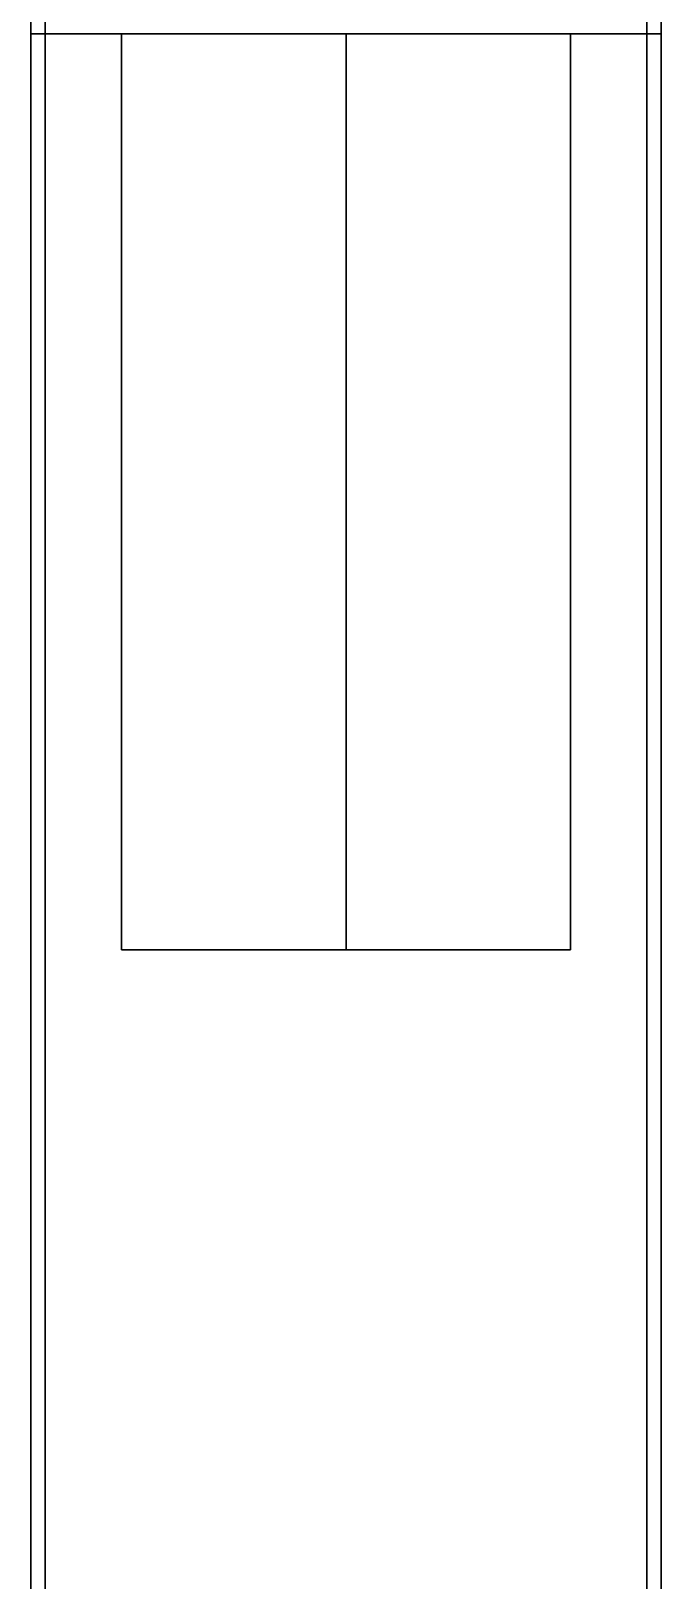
# Model space of a CAD drawing. Extents: x -3.3 to 3.3, y -22.9 to 29.6.
# Drawn here: x -3.3 to 3.3, y -2.73 to 13.49 of the extents above; entities that cross this region are included whole.
import ezdxf

# ---------------------------------------------------------------- set-up
doc = ezdxf.new("R2010")
doc.units = 0
doc.layers.get('0').update_dxf_attribs({"linetype": 'CONTINUOUS'})
doc.layers.add('RAILINGS', color=6, linetype='CONTINUOUS')

msp = doc.modelspace()

# ---------------------------------------------------------------- linework, layer by layer
for points in [[(-3.3, 13.46, 1.31), (-3.3, 15.19, 1.31), (-3.15, 15.19, 1.31), (-3.15, 13.46, 1.31)], [(-3.3, 15.19, 1.47), (-3.3, 15.19, 1.31), (-3.3, 13.46, 1.31), (-3.3, 13.46, 1.47)], [(-3.15, 13.46, 1.47), (-3.15, 15.19, 1.47), (-3.3, 15.19, 1.47), (-3.3, 13.46, 1.47)], [(-3.3, 15.19, 0.97), (-3.3, 15.19, 0.81), (-3.3, 13.46, 0.81), (-3.3, 13.46, 0.97)], [(-3.3, 13.46, 0.81), (-3.3, 15.19, 0.81), (-3.15, 15.19, 0.81), (-3.15, 13.46, 0.81)], [(-3.15, 13.46, 0.97), (-3.15, 15.19, 0.97), (-3.3, 15.19, 0.97), (-3.3, 13.46, 0.97)], [(-3.15, 13.46, 1.76), (-3.15, 15.19, 1.76), (-3.15, 15.19, 1.47), (-3.15, 13.46, 1.47)], [(3.15, 13.46, 1.76), (3.15, 15.19, 1.76), (-3.15, 15.19, 1.76), (-3.15, 13.46, 1.76)], [(-3.15, 13.46, 1.31), (-3.15, 15.19, 1.31), (-3.15, 15.19, 0.97), (-3.15, 13.46, 0.97)], [(-3.15, 13.46, 0.81), (-3.15, 15.19, 0.81), (-3.15, 15.19), (-3.15, 13.46)], [(3.15, 13.46, 1.47), (3.15, 15.19, 1.47), (3.15, 15.19, 1.76), (3.15, 13.46, 1.76)], [(3.3, 13.46, 1.47), (3.3, 15.19, 1.47), (3.15, 15.19, 1.47), (3.15, 13.46, 1.47)], [(3.15, 13.46, 1.31), (3.15, 15.19, 1.31), (3.3, 15.19, 1.31), (3.3, 13.46, 1.31)], [(3.15, 13.46, 0.81), (3.15, 15.19, 0.81), (3.3, 15.19, 0.81), (3.3, 13.46, 0.81)], [(3.3, 13.46, 0.97), (3.3, 15.19, 0.97), (3.15, 15.19, 0.97), (3.15, 13.46, 0.97)], [(3.15, 13.46, 0.97), (3.15, 15.19, 0.97), (3.15, 15.19, 1.31), (3.15, 13.46, 1.31)], [(3.15, 13.46), (3.15, 15.19), (3.15, 15.19, 0.81), (3.15, 13.46, 0.81)], [(3.3, 15.19, 1.31), (3.3, 15.19, 1.47), (3.3, 13.46, 1.47), (3.3, 13.46, 1.31)], [(3.3, 15.19, 0.81), (3.3, 15.19, 0.97), (3.3, 13.46, 0.97), (3.3, 13.46, 0.81)], [(-3.3, 13.46, 1.47), (-3.3, 13.46, 1.31), (-3.3, -17.11, 1.31), (-3.3, -17.11, 1.47)], [(-3.3, -17.11, 1.31), (-3.3, 13.46, 1.31), (-3.15, 13.46, 1.31), (-3.15, -17.11, 1.31)], [(-3.15, -17.11, 1.47), (-3.15, 13.46, 1.47), (-3.3, 13.46, 1.47), (-3.3, -17.11, 1.47)], [(-3.15, -17.11, 0.97), (-3.15, 13.46, 0.97), (-3.3, 13.46, 0.97), (-3.3, -17.11, 0.97)], [(-3.3, -17.11, 0.81), (-3.3, 13.46, 0.81), (-3.15, 13.46, 0.81), (-3.15, -17.11, 0.81)], [(-3.3, 13.46, 0.97), (-3.3, 13.46, 0.81), (-3.3, -17.11, 0.81), (-3.3, -17.11, 0.97)], [(3.15, 13.46, 1.57), (-3.15, 13.46, 1.57), (-3.15, -17.11, 1.57), (3.15, -17.11, 1.57)], [(-3.15, -17.11, 1.57), (-3.15, 13.46, 1.57), (-3.15, 13.46, 1.47), (-3.15, -17.11, 1.47)], [(-3.15, 13.46, 1.57), (3.15, 13.46, 1.57), (3.15, 13.46, 1.76), (-3.15, 13.46, 1.76)], [(-3.15, -17.11, 1.31), (-3.15, 13.46, 1.31), (-3.15, 13.46, 0.97), (-3.15, -17.11, 0.97)], [(-3.15, -17.11, 0.81), (-3.15, 13.46, 0.81), (-3.15, 13.46), (-3.15, -17.11)], [(0, 3.87, 2.29), (0, 13.46, 2.29), (-2.35, 13.46, 2.15), (-2.35, 3.87, 2.15)], [(-2.35, 13.46, 2.15), (-2.35, 13.46, 1.57), (-2.35, 3.87, 1.57), (-2.35, 3.87, 2.15)], [(2.35, 13.46, 2.15), (2.35, 13.46, 1.76), (-2.35, 13.46, 1.76), (0, 13.46, 2.29)], [(0, 13.46, 2.29), (-2.35, 13.46, 1.76), (-2.35, 13.46, 1.76), (-2.35, 13.46, 2.15)], [(0, 13.46, 2.29), (0, 3.87, 2.29), (2.35, 3.87, 2.15), (2.35, 13.46, 2.15)], [(2.35, 3.87, 2.15), (2.35, 3.87, 1.57), (2.35, 13.46, 1.57), (2.35, 13.46, 2.15)], [(3.15, -17.11, 1.47), (3.15, 13.46, 1.47), (3.15, 13.46, 1.57), (3.15, -17.11, 1.57)], [(3.15, -17.11, 1.31), (3.15, 13.46, 1.31), (3.3, 13.46, 1.31), (3.3, -17.11, 1.31)], [(3.3, -17.11, 1.47), (3.3, 13.46, 1.47), (3.15, 13.46, 1.47), (3.15, -17.11, 1.47)], [(3.3, -17.11, 0.97), (3.3, 13.46, 0.97), (3.15, 13.46, 0.97), (3.15, -17.11, 0.97)], [(3.15, -17.11, 0.81), (3.15, 13.46, 0.81), (3.3, 13.46, 0.81), (3.3, -17.11, 0.81)], [(3.15, -17.11, 0.97), (3.15, 13.46, 0.97), (3.15, 13.46, 1.31), (3.15, -17.11, 1.31)], [(3.15, -17.11), (3.15, 13.46), (3.15, 13.46, 0.81), (3.15, -17.11, 0.81)], [(3.3, 13.46, 1.31), (3.3, 13.46, 1.47), (3.3, -17.11, 1.47), (3.3, -17.11, 1.31)], [(3.3, 13.46, 0.81), (3.3, 13.46, 0.97), (3.3, -17.11, 0.97), (3.3, -17.11, 0.81)], [(0, 3.87, 2.29), (-2.35, 3.87, 1.57), (2.35, 3.87, 1.57), (2.35, 3.87, 2.15)], [(-2.35, 3.87, 2.15), (-2.35, 3.87, 1.57), (-2.35, 3.87, 1.57), (0, 3.87, 2.29)]]:
    msp.add_3dface(points)
at = {"layer": 'RAILINGS'}
for points in [[(-3.15, 13.46, 2.66), (-3.15, 13.52, 2.66), (-3.15, 13.52, 1.76), (-3.15, 13.46, 1.76)], [(-3.15, 13.46, 1.76), (-3.15, 13.52, 1.76), (-3.15, 13.52, 2.66), (-3.15, 13.46, 2.66)], [(3.15, 13.46, 1.76), (3.15, 13.52, 1.76), (3.15, 13.52, 2.66), (3.15, 13.46, 2.66)], [(3.15, 13.46, 2.66), (3.15, 13.52, 2.66), (3.15, 13.52, 1.76), (3.15, 13.46, 1.76)], [(-3.15, 13.46, 2.6), (-3.15, 13.46, 2.66), (-3.15, 11.78, 2.66), (-3.15, 11.78, 2.6)], [(-3.15, 11.78, 2.6), (-3.15, 11.78, 2.66), (-3.15, 13.46, 2.66), (-3.15, 13.46, 2.6)], [(-3.15, 11.78, 2.11), (-3.15, 11.78, 2.17), (-3.15, 13.46, 2.17), (-3.15, 13.46, 2.11)], [(-3.15, 13.46, 2.11), (-3.15, 13.46, 2.17), (-3.15, 11.78, 2.17), (-3.15, 11.78, 2.11)], [(3.15, 13.46, 2.11), (3.15, 13.46, 2.17), (3.15, 11.78, 2.17), (3.15, 11.78, 2.11)], [(3.15, 11.78, 2.11), (3.15, 11.78, 2.17), (3.15, 13.46, 2.17), (3.15, 13.46, 2.11)], [(3.15, 11.78, 2.6), (3.15, 11.78, 2.66), (3.15, 13.46, 2.66), (3.15, 13.46, 2.6)], [(3.15, 13.46, 2.6), (3.15, 13.46, 2.66), (3.15, 11.78, 2.66), (3.15, 11.78, 2.6)], [(-3.15, 11.72, 1.57), (-3.15, 11.78, 1.57), (-3.15, 11.78, 2.66), (-3.15, 11.72, 2.66)], [(-3.15, 11.72, 2.66), (-3.15, 11.78, 2.66), (-3.15, 11.78, 1.57), (-3.15, 11.72, 1.57)], [(-3.15, 9.99, 2.6), (-3.15, 9.99, 2.66), (-3.15, 11.72, 2.66), (-3.15, 11.72, 2.6)], [(-3.15, 11.72, 2.6), (-3.15, 11.72, 2.66), (-3.15, 9.99, 2.66), (-3.15, 9.99, 2.6)], [(-3.15, 11.72, 2.11), (-3.15, 11.72, 2.17), (-3.15, 9.99, 2.17), (-3.15, 9.99, 2.11)], [(-3.15, 9.99, 2.11), (-3.15, 9.99, 2.17), (-3.15, 11.72, 2.17), (-3.15, 11.72, 2.11)], [(3.15, 11.72, 1.57), (3.15, 11.78, 1.57), (3.15, 11.78, 2.66), (3.15, 11.72, 2.66)], [(3.15, 11.72, 2.66), (3.15, 11.78, 2.66), (3.15, 11.78, 1.57), (3.15, 11.72, 1.57)], [(3.15, 9.99, 2.11), (3.15, 9.99, 2.17), (3.15, 11.72, 2.17), (3.15, 11.72, 2.11)], [(3.15, 11.72, 2.11), (3.15, 11.72, 2.17), (3.15, 9.99, 2.17), (3.15, 9.99, 2.11)], [(3.15, 11.72, 2.6), (3.15, 11.72, 2.66), (3.15, 9.99, 2.66), (3.15, 9.99, 2.6)], [(3.15, 9.99, 2.6), (3.15, 9.99, 2.66), (3.15, 11.72, 2.66), (3.15, 11.72, 2.6)], [(-3.15, 9.93, 2.66), (-3.15, 9.99, 2.66), (-3.15, 9.99, 1.57), (-3.15, 9.93, 1.57)], [(-3.15, 9.93, 1.57), (-3.15, 9.99, 1.57), (-3.15, 9.99, 2.66), (-3.15, 9.93, 2.66)], [(-3.15, 9.93, 2.6), (-3.15, 9.93, 2.66), (-3.15, 8.11, 2.66), (-3.15, 8.11, 2.6)], [(-3.15, 8.11, 2.6), (-3.15, 8.11, 2.66), (-3.15, 9.93, 2.66), (-3.15, 9.93, 2.6)], [(-3.15, 8.11, 2.11), (-3.15, 8.11, 2.17), (-3.15, 9.93, 2.17), (-3.15, 9.93, 2.11)], [(-3.15, 9.93, 2.11), (-3.15, 9.93, 2.17), (-3.15, 8.11, 2.17), (-3.15, 8.11, 2.11)], [(3.15, 9.93, 2.66), (3.15, 9.99, 2.66), (3.15, 9.99, 1.57), (3.15, 9.93, 1.57)], [(3.15, 9.93, 1.57), (3.15, 9.99, 1.57), (3.15, 9.99, 2.66), (3.15, 9.93, 2.66)], [(3.15, 9.93, 2.11), (3.15, 9.93, 2.17), (3.15, 8.11, 2.17), (3.15, 8.11, 2.11)], [(3.15, 8.11, 2.11), (3.15, 8.11, 2.17), (3.15, 9.93, 2.17), (3.15, 9.93, 2.11)], [(3.15, 8.11, 2.6), (3.15, 8.11, 2.66), (3.15, 9.93, 2.66), (3.15, 9.93, 2.6)], [(3.15, 9.93, 2.6), (3.15, 9.93, 2.66), (3.15, 8.11, 2.66), (3.15, 8.11, 2.6)], [(-3.15, 8.05, 1.57), (-3.15, 8.11, 1.57), (-3.15, 8.11, 2.66), (-3.15, 8.05, 2.66)], [(-3.15, 8.05, 2.66), (-3.15, 8.11, 2.66), (-3.15, 8.11, 1.57), (-3.15, 8.05, 1.57)], [(3.15, 8.05, 1.57), (3.15, 8.11, 1.57), (3.15, 8.11, 2.66), (3.15, 8.05, 2.66)], [(3.15, 8.05, 2.66), (3.15, 8.11, 2.66), (3.15, 8.11, 1.57), (3.15, 8.05, 1.57)], [(-3.15, 6.35, 2.6), (-3.15, 6.35, 2.66), (-3.15, 8.05, 2.66), (-3.15, 8.05, 2.6)], [(-3.15, 8.05, 2.6), (-3.15, 8.05, 2.66), (-3.15, 6.35, 2.66), (-3.15, 6.35, 2.6)], [(-3.15, 6.35, 2.11), (-3.15, 6.35, 2.17), (-3.15, 8.05, 2.17), (-3.15, 8.05, 2.11)], [(-3.15, 8.05, 2.11), (-3.15, 8.05, 2.17), (-3.15, 6.35, 2.17), (-3.15, 6.35, 2.11)], [(3.15, 8.05, 2.11), (3.15, 8.05, 2.17), (3.15, 6.35, 2.17), (3.15, 6.35, 2.11)], [(3.15, 6.35, 2.11), (3.15, 6.35, 2.17), (3.15, 8.05, 2.17), (3.15, 8.05, 2.11)], [(3.15, 6.35, 2.6), (3.15, 6.35, 2.66), (3.15, 8.05, 2.66), (3.15, 8.05, 2.6)], [(3.15, 8.05, 2.6), (3.15, 8.05, 2.66), (3.15, 6.35, 2.66), (3.15, 6.35, 2.6)], [(-3.15, 6.29, 2.66), (-3.15, 6.35, 2.66), (-3.15, 6.35, 1.57), (-3.15, 6.29, 1.57)], [(-3.15, 6.29, 1.57), (-3.15, 6.35, 1.57), (-3.15, 6.35, 2.66), (-3.15, 6.29, 2.66)], [(3.15, 6.29, 2.66), (3.15, 6.35, 2.66), (3.15, 6.35, 1.57), (3.15, 6.29, 1.57)], [(3.15, 6.29, 1.57), (3.15, 6.35, 1.57), (3.15, 6.35, 2.66), (3.15, 6.29, 2.66)], [(-3.15, 6.29, 2.6), (-3.15, 6.29, 2.66), (-3.15, 4.54, 2.66), (-3.15, 4.54, 2.6)], [(-3.15, 4.54, 2.6), (-3.15, 4.54, 2.66), (-3.15, 6.29, 2.66), (-3.15, 6.29, 2.6)], [(-3.15, 6.29, 2.11), (-3.15, 6.29, 2.17), (-3.15, 4.54, 2.17), (-3.15, 4.54, 2.11)], [(-3.15, 4.54, 2.11), (-3.15, 4.54, 2.17), (-3.15, 6.29, 2.17), (-3.15, 6.29, 2.11)], [(3.15, 4.54, 2.11), (3.15, 4.54, 2.17), (3.15, 6.29, 2.17), (3.15, 6.29, 2.11)], [(3.15, 6.29, 2.11), (3.15, 6.29, 2.17), (3.15, 4.54, 2.17), (3.15, 4.54, 2.11)], [(3.15, 6.29, 2.6), (3.15, 6.29, 2.66), (3.15, 4.54, 2.66), (3.15, 4.54, 2.6)], [(3.15, 4.54, 2.6), (3.15, 4.54, 2.66), (3.15, 6.29, 2.66), (3.15, 6.29, 2.6)], [(-3.15, 4.48, 1.57), (-3.15, 4.54, 1.57), (-3.15, 4.54, 2.66), (-3.15, 4.48, 2.66)], [(-3.15, 4.48, 2.66), (-3.15, 4.54, 2.66), (-3.15, 4.54, 1.57), (-3.15, 4.48, 1.57)], [(-3.15, 2.73, 2.6), (-3.15, 2.73, 2.66), (-3.15, 4.48, 2.66), (-3.15, 4.48, 2.6)], [(-3.15, 4.48, 2.6), (-3.15, 4.48, 2.66), (-3.15, 2.73, 2.66), (-3.15, 2.73, 2.6)], [(-3.15, 4.48, 2.11), (-3.15, 4.48, 2.17), (-3.15, 2.73, 2.17), (-3.15, 2.73, 2.11)], [(-3.15, 2.73, 2.11), (-3.15, 2.73, 2.17), (-3.15, 4.48, 2.17), (-3.15, 4.48, 2.11)], [(3.15, 4.48, 1.57), (3.15, 4.54, 1.57), (3.15, 4.54, 2.66), (3.15, 4.48, 2.66)], [(3.15, 4.48, 2.66), (3.15, 4.54, 2.66), (3.15, 4.54, 1.57), (3.15, 4.48, 1.57)], [(3.15, 2.73, 2.11), (3.15, 2.73, 2.17), (3.15, 4.48, 2.17), (3.15, 4.48, 2.11)], [(3.15, 4.48, 2.11), (3.15, 4.48, 2.17), (3.15, 2.73, 2.17), (3.15, 2.73, 2.11)], [(3.15, 4.48, 2.6), (3.15, 4.48, 2.66), (3.15, 2.73, 2.66), (3.15, 2.73, 2.6)], [(3.15, 2.73, 2.6), (3.15, 2.73, 2.66), (3.15, 4.48, 2.66), (3.15, 4.48, 2.6)], [(-3.15, 2.67, 2.66), (-3.15, 2.73, 2.66), (-3.15, 2.73, 1.57), (-3.15, 2.67, 1.57)], [(-3.15, 2.67, 1.57), (-3.15, 2.73, 1.57), (-3.15, 2.73, 2.66), (-3.15, 2.67, 2.66)], [(-3.15, 2.67, 2.6), (-3.15, 2.67, 2.66), (-3.15, 0.91, 2.66), (-3.15, 0.91, 2.6)], [(-3.15, 0.91, 2.6), (-3.15, 0.91, 2.66), (-3.15, 2.67, 2.66), (-3.15, 2.67, 2.6)], [(-3.15, 0.91, 2.11), (-3.15, 0.91, 2.17), (-3.15, 2.67, 2.17), (-3.15, 2.67, 2.11)], [(-3.15, 2.67, 2.11), (-3.15, 2.67, 2.17), (-3.15, 0.91, 2.17), (-3.15, 0.91, 2.11)], [(3.15, 2.67, 2.66), (3.15, 2.73, 2.66), (3.15, 2.73, 1.57), (3.15, 2.67, 1.57)], [(3.15, 2.67, 1.57), (3.15, 2.73, 1.57), (3.15, 2.73, 2.66), (3.15, 2.67, 2.66)], [(3.15, 2.67, 2.11), (3.15, 2.67, 2.17), (3.15, 0.91, 2.17), (3.15, 0.91, 2.11)], [(3.15, 0.91, 2.11), (3.15, 0.91, 2.17), (3.15, 2.67, 2.17), (3.15, 2.67, 2.11)], [(3.15, 0.91, 2.6), (3.15, 0.91, 2.66), (3.15, 2.67, 2.66), (3.15, 2.67, 2.6)], [(3.15, 2.67, 2.6), (3.15, 2.67, 2.66), (3.15, 0.91, 2.66), (3.15, 0.91, 2.6)], [(-3.15, 0.85, 1.57), (-3.15, 0.91, 1.57), (-3.15, 0.91, 2.66), (-3.15, 0.85, 2.66)], [(-3.15, 0.85, 2.66), (-3.15, 0.91, 2.66), (-3.15, 0.91, 1.57), (-3.15, 0.85, 1.57)], [(-3.15, -0.88, 2.6), (-3.15, -0.88, 2.66), (-3.15, 0.85, 2.66), (-3.15, 0.85, 2.6)], [(-3.15, 0.85, 2.6), (-3.15, 0.85, 2.66), (-3.15, -0.88, 2.66), (-3.15, -0.88, 2.6)], [(-3.15, 0.85, 2.11), (-3.15, 0.85, 2.17), (-3.15, -0.88, 2.17), (-3.15, -0.88, 2.11)], [(-3.15, -0.88, 2.11), (-3.15, -0.88, 2.17), (-3.15, 0.85, 2.17), (-3.15, 0.85, 2.11)], [(3.15, 0.85, 1.57), (3.15, 0.91, 1.57), (3.15, 0.91, 2.66), (3.15, 0.85, 2.66)], [(3.15, 0.85, 2.66), (3.15, 0.91, 2.66), (3.15, 0.91, 1.57), (3.15, 0.85, 1.57)], [(3.15, -0.88, 2.11), (3.15, -0.88, 2.17), (3.15, 0.85, 2.17), (3.15, 0.85, 2.11)], [(3.15, 0.85, 2.11), (3.15, 0.85, 2.17), (3.15, -0.88, 2.17), (3.15, -0.88, 2.11)], [(3.15, 0.85, 2.6), (3.15, 0.85, 2.66), (3.15, -0.88, 2.66), (3.15, -0.88, 2.6)], [(3.15, -0.88, 2.6), (3.15, -0.88, 2.66), (3.15, 0.85, 2.66), (3.15, 0.85, 2.6)], [(-3.15, -0.94, 2.66), (-3.15, -0.88, 2.66), (-3.15, -0.88, 1.57), (-3.15, -0.94, 1.57)], [(-3.15, -0.94, 1.57), (-3.15, -0.88, 1.57), (-3.15, -0.88, 2.66), (-3.15, -0.94, 2.66)], [(-3.15, -0.94, 2.6), (-3.15, -0.94, 2.66), (-3.15, -2.67, 2.66), (-3.15, -2.67, 2.6)], [(-3.15, -2.67, 2.6), (-3.15, -2.67, 2.66), (-3.15, -0.94, 2.66), (-3.15, -0.94, 2.6)], [(-3.15, -2.67, 2.11), (-3.15, -2.67, 2.17), (-3.15, -0.94, 2.17), (-3.15, -0.94, 2.11)], [(-3.15, -0.94, 2.11), (-3.15, -0.94, 2.17), (-3.15, -2.67, 2.17), (-3.15, -2.67, 2.11)], [(3.15, -0.94, 2.66), (3.15, -0.88, 2.66), (3.15, -0.88, 1.57), (3.15, -0.94, 1.57)], [(3.15, -0.94, 1.57), (3.15, -0.88, 1.57), (3.15, -0.88, 2.66), (3.15, -0.94, 2.66)], [(3.15, -0.94, 2.11), (3.15, -0.94, 2.17), (3.15, -2.67, 2.17), (3.15, -2.67, 2.11)], [(3.15, -2.67, 2.11), (3.15, -2.67, 2.17), (3.15, -0.94, 2.17), (3.15, -0.94, 2.11)], [(3.15, -2.67, 2.6), (3.15, -2.67, 2.66), (3.15, -0.94, 2.66), (3.15, -0.94, 2.6)], [(3.15, -0.94, 2.6), (3.15, -0.94, 2.66), (3.15, -2.67, 2.66), (3.15, -2.67, 2.6)], [(-3.15, -2.73, 1.57), (-3.15, -2.67, 1.57), (-3.15, -2.67, 2.66), (-3.15, -2.73, 2.66)], [(-3.15, -2.73, 2.66), (-3.15, -2.67, 2.66), (-3.15, -2.67, 1.57), (-3.15, -2.73, 1.57)], [(3.15, -2.73, 1.57), (3.15, -2.67, 1.57), (3.15, -2.67, 2.66), (3.15, -2.73, 2.66)], [(3.15, -2.73, 2.66), (3.15, -2.67, 2.66), (3.15, -2.67, 1.57), (3.15, -2.73, 1.57)]]:
    msp.add_3dface(points, dxfattribs=at)

doc.saveas('drawing.dxf')
